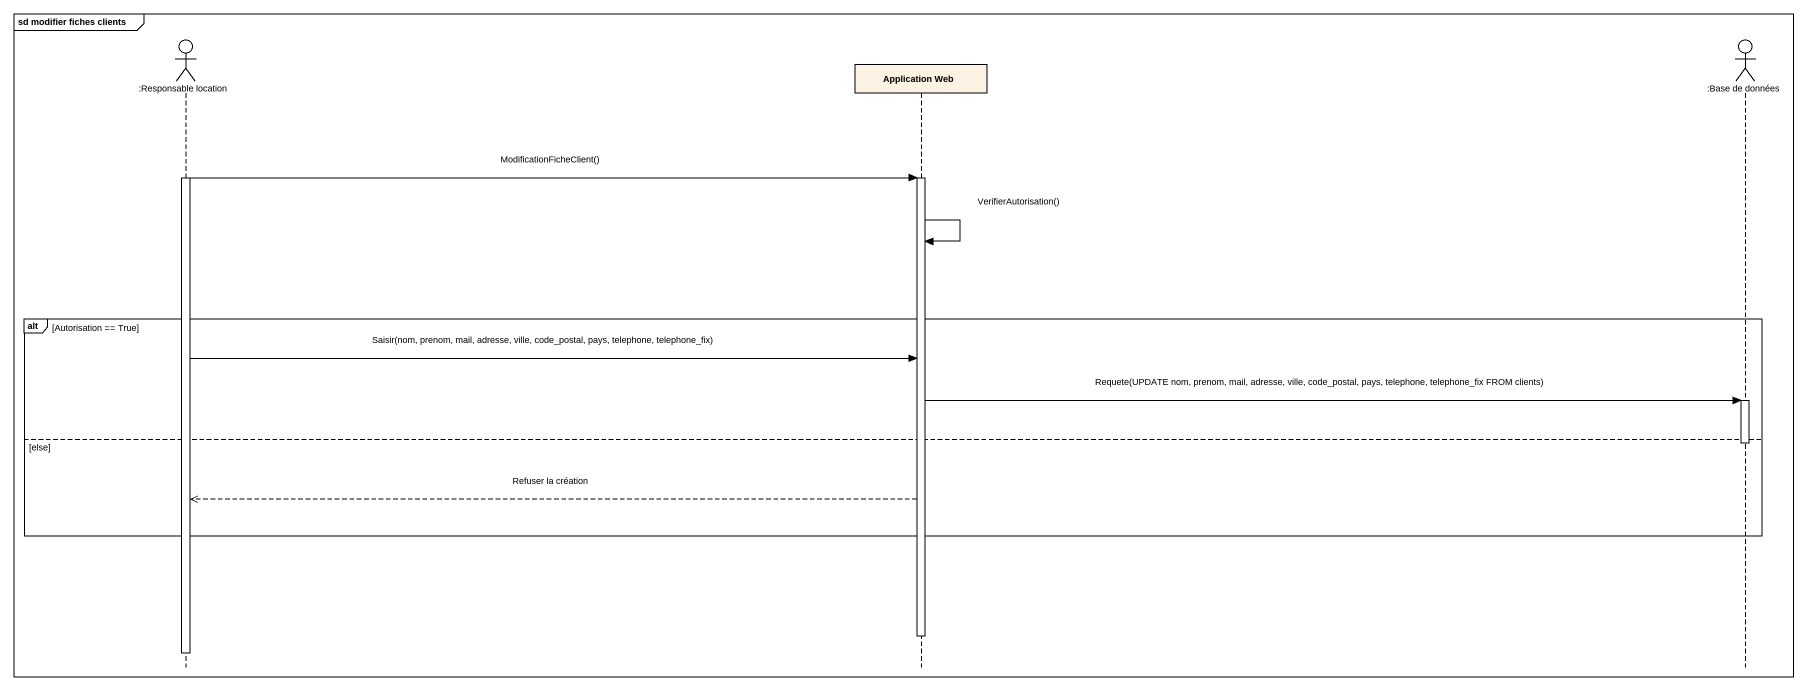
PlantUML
@startuml
mainframe sd modifier fiches clients
hide footbox
actor ":Responsable location" as Responsable_location
participant "Application Web" as Application_Web
actor ":Base de données" as Base_de_données

activate Responsable_location
Responsable_location -> Application_Web : ModificationFicheClient()
activate Application_Web
Application_Web -> Application_Web : VerifierAutorisation()
alt Autorisation == True
  Responsable_location -> Application_Web : Saisir(nom, prenom, mail, adresse, ville, code_postal, pays, telephone, telephone_fix)
  Application_Web -> Base_de_données : Requete(UPDATE nom, prenom, mail, adresse, ville, code_postal, pays, telephone, telephone_fix FROM clients)
  activate Base_de_données
else else
  deactivate Base_de_données
  Application_Web -->> Responsable_location : Refuser la création
end
deactivate Application_Web
deactivate Responsable_location
@enduml
